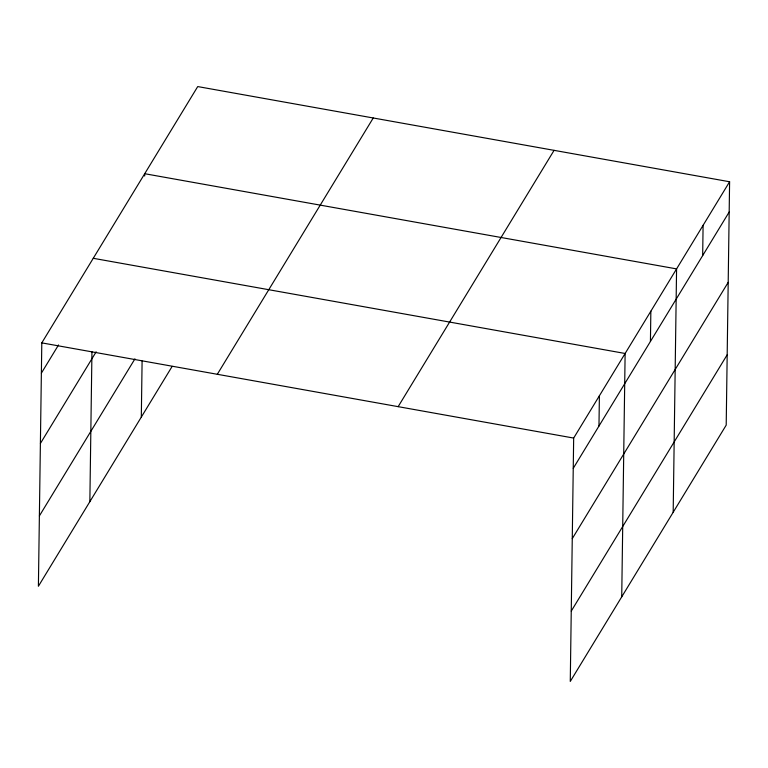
<?xml version="1.0" encoding="UTF-8"?>
<svg xmlns="http://www.w3.org/2000/svg" width="768" height="768" viewBox="0 0 768 768"><rect width="100%" height="100%" fill="white"/><g stroke="black" fill="none" stroke-linecap="round" stroke-linejoin="round"><path stroke-width="1.15" d="M729.6 181.757L573.667 438.067L570.269 681.427L726.202 425.126L729.6 181.757L197.731 86.573L41.798 342.874L38.4 586.243L172.138 366.413M89.856 501.658L91.949 351.734M141.312 417.082L142.099 361.056M144.682 176.045L144.71 173.712L676.579 268.896L673.181 512.266M598.973 426.038L599.395 395.77M621.725 596.851L625.123 353.482L93.254 258.298M650.429 341.453L650.851 311.194M702.672 255.59L703.094 225.331M41.376 373.142L58.531 344.947M40.397 443.462L96.144 351.83M39.379 515.923L134.947 358.838M217.315 374.285L373.248 117.984M398.15 406.656L554.083 150.346M573.245 468.326L729.178 212.016M572.266 538.646L728.198 282.346M571.248 611.107L727.181 354.797M41.798 342.874L573.667 438.067"/></g></svg>
